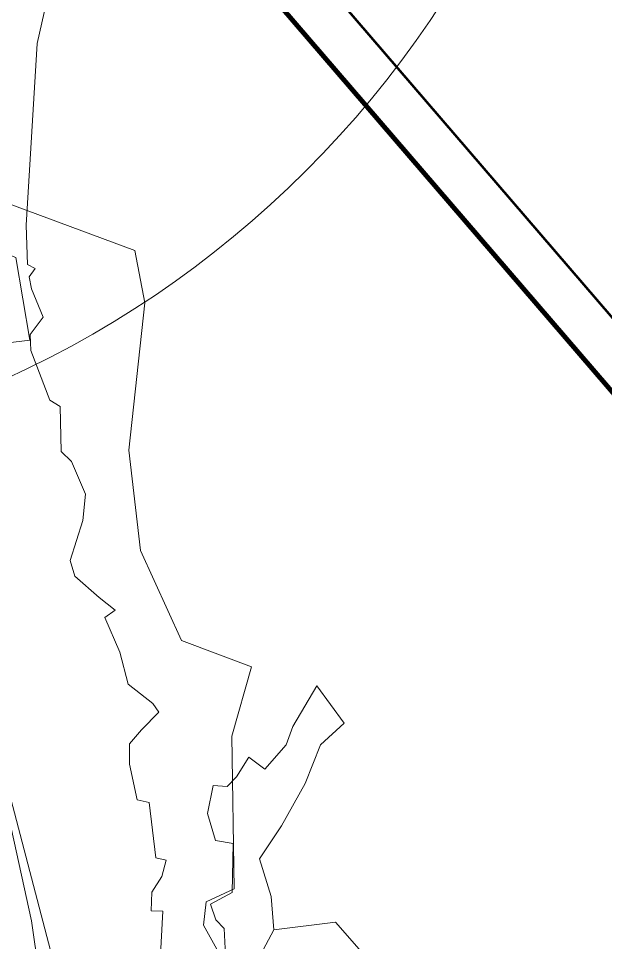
# Model space of a CAD drawing. Header units: metres. Extents: x 0 to 551036, y 0 to 1845929.
# Drawn here: x 547851.2 to 547972.4, y 1842348.6 to 1842539.4 of the extents above; entities that cross this region are included whole.
import ezdxf

# ---------------------------------------------------------------- set-up
doc = ezdxf.new("R2010")
doc.units = ezdxf.units.M
doc.header["$MEASUREMENT"] = 0
doc.linetypes.add('BD HH1 KEM TMB$0$DASHDOT2', pattern=[0.5, 0.25, -0.125, 0, -0.125])
for name, color, linetype, lineweight in [('BD HH1 KEM TMB$0$duongdapcao', 7, 'Continuous', 0), ('BD HH1 KEM TMB$0$Ranh', 7, 'Continuous', 0), ('Level 10', 7, 'Continuous', 0), ('Q-CORRIDO', 7, 'Continuous', 0), ('Ranh', 7, 'Continuous', 0)]:
    doc.layers.add(name, color=color, linetype=linetype, lineweight=lineweight)
doc.linetypes.add('FENCELINE1', pattern='A,6.35,-2.54,[133,ltypeshp.shx,S=2.54,R=0,X=-2.54,Y=0],-2.54,25.4', length=36.83)

msp = doc.modelspace()

# ---------------------------------------------------------------- linework, layer by layer
at = {"layer": 'BD HH1 KEM TMB$0$duongdapcao', "flags": 128}
for points in [[(547895.90839, 1842340.53457), (547889.44932, 1842352.17878), (547889.95717, 1842357.00795), (547895.78338, 1842359.66596), (547895.27672, 1842391.1812), (547899.33234, 1842405.54219), (547884.89423, 1842410.98447), (547876.40197, 1842429.51224), (547873.99552, 1842450.26918), (547877.28846, 1842480.64546), (547875.25348, 1842491.43994), (547839.41094, 1842504.72972), (547835.73816, 1842495.74326), (547850.68292, 1842490.04793), (547853.59602, 1842472.96118), (547839.52878, 1842471.20218), (547837.00688, 1842464.48081), (547844.29323, 1842450.33822), (547841.35022, 1842438.8562), (547837.98789, 1842426.39383), (547847.9361, 1842395.64979), (547848.22629, 1842381.52015)], [(547848.22629, 1842379.18667), (547853.95313, 1842353.08343), (547856.99185, 1842331.54965), (547846.20439, 1842303.49262), (547822.81941, 1842283.13116), (547813.41493, 1842274.97672), (547808.1528, 1842266.77429), (547822.14647, 1842251.63286), (547818.57059, 1842233.9117)]]:
    msp.add_lwpolyline(points, dxfattribs=at)
at = {"layer": 'BD HH1 KEM TMB$0$Ranh', "color": 3, "linetype": 'BD HH1 KEM TMB$0$DASHDOT2', "ltscale": 6, "const_width": 0.5}
msp.add_lwpolyline([(547034.43997, 1842987.82483), (547784.75541, 1842697.43071), (548199.83297, 1842214.79155), (548597.52544, 1841937.88793), (548392.50742, 1841468.26311), (548551.48494, 1841051.14892), (548101.10368, 1840704.91926), (547600.75752, 1840951.69702), (547242.57197, 1841928.07708), (546883.41754, 1842351.55456)], dxfattribs=at)
at = {"layer": 'Level 10', "color": 5, "linetype": 'Continuous', "lineweight": 0, "flags": 128}
for points in [[(547856.99, 1842542.72), (547855.07, 1842534.17), (547852.79, 1842496.69), (547853.12, 1842488.55), (547854.65, 1842487.75), (547853.46, 1842486.02), (547853.92, 1842483.53), (547856.31, 1842477.71), (547853.68, 1842474.15), (547853.8, 1842470.83), (547857.71, 1842460.54), (547859.87, 1842459.24), (547860.07, 1842449.97), (547862.21, 1842447.91), (547865.07, 1842441.17), (547864.55, 1842435.73), (547861.93, 1842427.44), (547862.89, 1842424.26), (547867.86, 1842419.81), (547871.22, 1842417.2), (547869.04, 1842415.73), (547872.17, 1842408.54), (547873.9, 1842401.94), (547878.94, 1842397.94), (547880.21, 1842396.17), (547876.66, 1842392.54), (547874.17, 1842389.65), (547874.13, 1842385.43), (547875.73, 1842378.06), (547878.18, 1842377.5), (547879.62, 1842366.07), (547881.74, 1842365.61), (547880.83, 1842362.2), (547878.79, 1842358.97), (547878.64, 1842355.14), (547881.05, 1842355.05), (547880.51, 1842344.79)], [(547903.95, 1842351.25), (547903.39, 1842358.12), (547901, 1842365.91), (547905.54, 1842372.7), (547910.4, 1842381.42), (547913.58, 1842389.38), (547918.45, 1842393.91), (547912.82, 1842401.62), (547907.86, 1842393.23), (547906.47, 1842389.44), (547902.09, 1842384.38), (547898.81, 1842386.87), (547896.25, 1842382.84), (547894.3, 1842380.8), (547891.43, 1842381.01), (547890.25, 1842375.23), (547891.92, 1842369.68), (547895.54, 1842369.03), (547895.37, 1842358.96), (547890.89, 1842356.5), (547892.01, 1842353.27), (547893.7, 1842351.53), (547894.16, 1842341.85)], [(547849.68, 1842378.3), (547860.19, 1842338.04), (547847.72, 1842302.7), (547828.11, 1842288.45)], [(547903.95, 1842351.25), (547916.69, 1842352.78), (547932.33, 1842334.98), (547946.98, 1842342.52), (548020.1, 1842301.01)], [(547886.45, 1842278.14), (547894.29, 1842287.88), (547893.39, 1842291.35), (547895.18, 1842304.72), (547903.05, 1842308.22), (547908.97, 1842320.11), (547903.45, 1842338.77), (547901.23, 1842346.07), (547903.95, 1842351.25)]]:
    msp.add_lwpolyline(points, dxfattribs=at)
at = {"layer": 'Q-CORRIDO', "color": 1}
msp.add_circle((547762.074, 1842656.379), 210, dxfattribs=at)
at = {"layer": 'Ranh', "linetype": 'FENCELINE1', "lineweight": 13, "const_width": 1}
msp.add_lwpolyline([(545039.78842, 1844094.35008), (545124.08835, 1843654.25007), (545296.08835, 1843665.35004), (545306.4884, 1843960.65004), (545709.48834, 1843646.54997), (545656.48829, 1843320.54998), (546108.28829, 1843335.54991), (547778.80819, 1842689.00963), (548193.07811, 1842207.30956), (548585.07806, 1841934.3695), (548381.70799, 1841468.51953), (548541.08792, 1841050.34951), (548101.40786, 1840712.89958), (547608.7779, 1840958.86966), (547251.34806, 1841933.18972), (546890.08813, 1842359.14978), (545600.78827, 1843192.74999), (545260.58826, 1843158.05004), (544710.1383, 1843401.59013), (544568.32841, 1844020.54016), (545039.78842, 1844094.35008)], dxfattribs=at)

doc.saveas('drawing.dxf')
